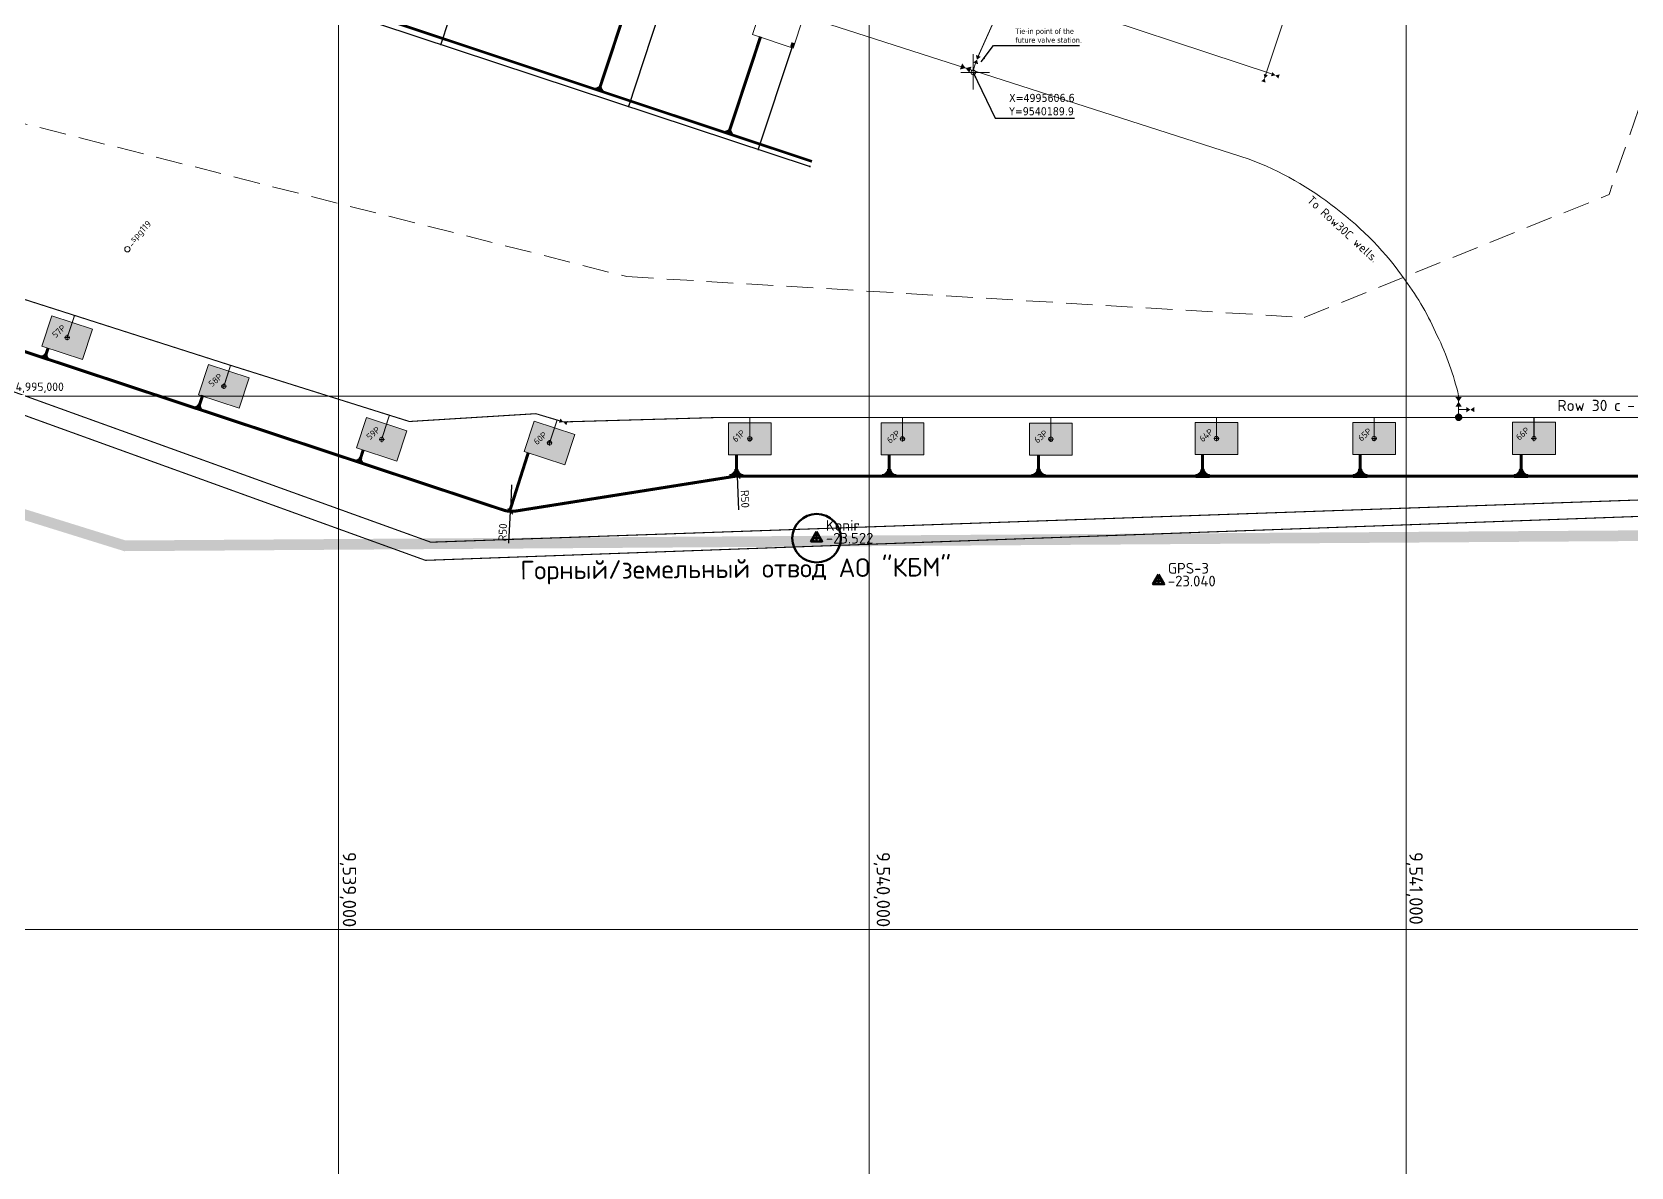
# Model space of a CAD drawing. Header units: millimetres. Extents: x 519 to 9564855, y -810 to 5021775.
# Drawn here: x 9538425 to 9541423, y 4993555 to 4995682 of the extents above; entities that cross this region are included whole.
import ezdxf

# ---------------------------------------------------------------- set-up
doc = ezdxf.new("R2010")
doc.units = ezdxf.units.MM
doc.header["$LTSCALE"] = 2
doc.header["$MEASUREMENT"] = 0
doc.header["$PDMODE"] = 2
doc.header["$PDSIZE"] = 5
for name, pattern in [('92051501$0$DASHED', [0.75, 0.5, -0.25]), ('DASHED', [0.75, 0.5, -0.25]), ('HIDDEN2', [4.7624999999999975, 3.174999999999998, -1.587499999999999])]:
    doc.linetypes.add(name, pattern=pattern)
for name, color, linetype, lineweight in [('200 скв. на 2010 год', 61, 'Continuous', 0), ('Land lease as of 24.06.2004', 47, 'HIDDEN2', 70), ('Электро', 1, 'Continuous', 30), ('Электроснаб', 1, 'Continuous', 18), ('Электроснабжене', 1, 'Continuous', 18)]:
    doc.layers.add(name, color=color, linetype=linetype, lineweight=lineweight)
for name, color, linetype in [('42 доп. скв. на 2009 год', 96, 'Continuous'), ('CONTROL', 7, 'Continuous'), ('Existing roads', 41, 'Continuous'), ('FIBERGLASS', 212, 'Continuous'), ('Future Roads', 44, 'Continuous'), ('GRID_PULKOVO', 7, 'Continuous'), ('Injection lines', 164, 'Continuous'), ('New disposal wells', 191, 'Continuous'), ('OilColl&Flowlines', 3, 'Continuous'), ('OLD WELLS(dr.bfr2000)', 24, 'Continuous'), ('Stage 10 wells', 7, 'Continuous'), ('Пикет', 7, 'Continuous'), ('пункты', 250, 'Continuous')]:
    doc.layers.add(name, color=color, linetype=linetype)
doc.styles.add('Elect', font='isocpeur.ttf')
doc.styles.get("Standard").update_dxf_attribs({"font": 'isocpeur.ttf', "width": 0.5})
doc.dimstyles.new('ISO-25', dxfattribs={"dimtxt": 15, "dimasz": 10, "dimexe": 5, "dimexo": 5, "dimgap": 5, "dimtad": 1, "dimtxsty": 'Standard', "dimblk": 'OBLIQUE', "dimcen": 50, "dimadec": 0, "dimazin": 0, "dimtfac": 1, "dimtmove": 0, "dimatfit": 3, "dimfxl": 0, "dimarcsym": 0})

# ---------------------------------------------------------------- blocks, each defined once
blk = doc.blocks.new('_Oblique')
at = {"color": 0, "linetype": 'ByBlock', "lineweight": -2}
blk.add_line((-0.5, -0.5), (0.5, 0.5), dxfattribs=at)
blk = doc.blocks.new('*D4')
at = {"layer": 'DEFPOINTS', "color": 0, "lineweight": 0, "ltscale": 25, "transparency": 16777216}
for p in [(9539324.532342464, 4994833.800334761), (9539322.183633821, 4994783.855529559)]:
    blk.add_point(p, dxfattribs=at)
at = {"layer": 'Existing roads', "color": 0, "lineweight": -2, "ltscale": 25, "transparency": 16777216}
for p in [(9539324.532342464, 4994833.800334761), (9539319.365183448, 4994723.921763305)]:
    blk.add_line(p, (9539322.183633821, 4994783.855529559), dxfattribs=at)
at = {"layer": 'Existing roads', "color": 0, "lineweight": -2, "ltscale": 25, "transparency": 16777216, "xscale": 10, "yscale": 10, "zscale": 10, "rotation": 87.30758736158029}
blk.add_blockref('_Oblique', (9539322.183633821, 4994783.855529559), dxfattribs=at)
at = {"layer": 'Existing roads', "color": 0, "lineweight": 0, "ltscale": 25, "transparency": 16777216, "insert": (9539307.818465604, 4994744.486862549), "char_height": 15, "attachment_point": 5, "rotation": 87.30758736158027, "style": 'Elect'}
blk.add_mtext('R50', dxfattribs=at)
blk = doc.blocks.new('*D5')
at = {"layer": 'DEFPOINTS', "color": 0, "lineweight": 0, "ltscale": 25, "transparency": 16777216}
for p in [(9539747.874629017, 4994849.961356842), (9539749.8401196, 4994800.000003305)]:
    blk.add_point(p, dxfattribs=at)
at = {"layer": 'Existing roads', "color": 0, "lineweight": -2, "ltscale": 25, "transparency": 16777216}
blk.add_line((9539750.368678251, 4994786.564423481), (9539747.874629017, 4994849.961356842), dxfattribs=at)
at = {"layer": 'Existing roads', "color": 0, "lineweight": -2, "ltscale": 25, "transparency": 16777216, "xscale": 10, "yscale": 10, "zscale": 10, "rotation": 92.25286676728194}
blk.add_blockref('_Oblique', (9539747.874629017, 4994849.961356842), dxfattribs=at)
at = {"layer": 'Existing roads', "color": 0, "lineweight": 0, "ltscale": 25, "transparency": 16777216, "insert": (9539762.0728204, 4994807.040337539), "char_height": 15, "attachment_point": 5, "rotation": 272.25286676728194, "style": 'Elect'}
blk.add_mtext('R50', dxfattribs=at)
blk = doc.blocks.new('A$C53fd71da')
at = {"layer": 'CONTROL', "color": 6, "lineweight": 50}
blk.add_lwpolyline([(0, 12.30998960789293), (-10.66076372005045, -6.154994803480804), (10.66076372005045, -6.154994804412127)], close=True, dxfattribs=at)
at = {"layer": 'CONTROL', "color": 6, "lineweight": 5, "const_width": 1}
blk.add_lwpolyline([(-0.5, 0, 1), (0.5, 0, 1)], format="xyb", close=True, dxfattribs=at)
at = {"layer": 'CONTROL', "color": 6, "lineweight": 50}
blk.add_point((0, 0), dxfattribs=at)

msp = doc.modelspace()

# ---------------------------------------------------------------- hatches: boundary and pattern name
at = {"layer": '42 доп. скв. на 2009 год', "linetype": 'ByBlock', "lineweight": 0, "ltscale": 80, "true_color": 0xa7ff8a}
for points in [[(9538443.782019636, 4995093.477595699), (9538519.762545297, 4995068.337016308), (9538538.617979836, 4995125.322410554), (9538462.637454184, 4995150.462989937)], [(9538737.582019664, 4995002.277595746), (9538813.562545324, 4994977.137016356), (9538832.417979864, 4995034.122410602), (9538756.43745421, 4995059.262989983)], [(9539033.482019672, 4994902.877595785), (9539109.462545328, 4994877.7370164), (9539128.317979876, 4994934.722410646), (9539052.337454213, 4994959.86299003)], [(9539348.182019684, 4994896.077595842), (9539424.162545342, 4994870.937016452), (9539443.017979877, 4994927.922410693), (9539367.037454216, 4994953.06299008)], [(9539730.984099772, 4994889.988078327), (9539811.015899776, 4994889.988078332), (9539811.01589977, 4994950.011928332), (9539730.984099764, 4994950.011928325)], [(9540017.184099784, 4994889.588078367), (9540097.215899786, 4994889.58807837), (9540097.21589977, 4994949.611928372), (9540017.184099767, 4994949.611928369)], [(9540295.584099762, 4994889.188078417), (9540375.615899777, 4994889.188078424), (9540375.615899773, 4994949.21192842), (9540295.58409976, 4994949.211928416)], [(9540901.484099768, 4994890.588078511), (9540981.515899783, 4994890.588078518), (9540981.515899772, 4994950.611928515), (9540901.484099764, 4994950.611928508)], [(9541201.284100227, 4994890.688075035), (9541281.315900242, 4994890.688075042), (9541281.315900216, 4994950.711925035), (9541201.28410023, 4994950.711925035)]]:
    msp.add_hatch(color=81, dxfattribs=at).paths.add_polyline_path(points)
h = msp.add_hatch(color=81, dxfattribs=at)
h.paths.add_polyline_path([(9540605.984099776, 4994890.288078458), (9540686.015899777, 4994890.288078472), (9540686.015899764, 4994950.311928465), (9540605.984099776, 4994950.311928461)])
h.paths.add_polyline_path([(9540901.484099768, 4994890.588078511), (9540981.515899783, 4994890.588078518), (9540981.515899772, 4994950.611928515), (9540901.484099764, 4994950.611928508)])
h.paths.add_polyline_path([(9541201.284100227, 4994890.688075035), (9541281.315900242, 4994890.688075042), (9541281.315900216, 4994950.711925035), (9541201.28410023, 4994950.711925035)])
h.paths.add_polyline_path([(9541491.28409976, 4994890.268078605), (9541571.315899767, 4994890.268078611), (9541571.315899767, 4994950.29192861), (9541491.28409976, 4994950.291928603)])
at = {"layer": 'Existing roads', "lineweight": 0}
for points in [[(9538459.666716537, 4995069.642609749, -0.4068460338429559), (9538454.845218593, 4995078.938643572), (9538449.144414883, 4995080.824936235, -0.406846033881259), (9538439.729753487, 4995076.239389622)], [(9538747.224640148, 4994974.445573112, -0.4068460338429559), (9538742.403142197, 4994983.741606936), (9538736.702338504, 4994985.627899591, -0.406846033881259), (9538727.287677096, 4994981.042352984)], [(9539049.240571873, 4994874.490954629, -0.4068460338429559), (9539044.419073928, 4994883.786988453), (9539038.718270253, 4994885.673281106, -0.406846033881259), (9539029.303608844, 4994881.087734493)], [(9539732.899999788, 4994847.000003316), (9539758.899999784, 4994847.000003318), (9539758.899999784, 4994853.000003316, -0.4142135624276508), (9539748.899999788, 4994863.000003318), (9539742.899999788, 4994863.000003316, -0.4142135623730951), (9539732.899999784, 4994853.000003318)], [(9540019.199999793, 4994847.000003358), (9540045.199999787, 4994847.000003364), (9540045.199999793, 4994853.000003364, -0.4142135624276508), (9540035.19999979, 4994863.000003362), (9540029.199999796, 4994863.000003364, -0.4142135623730951), (9540019.1999998, 4994853.00000336)], [(9540299.399999794, 4994847.000003405), (9540325.399999794, 4994847.000003407), (9540325.399999795, 4994853.000003407, -0.4142135624276508), (9540315.399999797, 4994863.00000341), (9540309.399999792, 4994863.000003403, -0.4142135623730951), (9540299.399999794, 4994853.000003407)], [(9540606.999999797, 4994847.000003456), (9540632.999999784, 4994847.000003455), (9540632.999999793, 4994853.000003456, -0.4142135624276508), (9540622.999999793, 4994863.000003459), (9540616.999999797, 4994863.000003455, -0.4142135623730951), (9540606.999999797, 4994853.000003457)], [(9540902.499999793, 4994847.0000035), (9540928.499999793, 4994847.000003503), (9540928.499999793, 4994853.000003502, -0.4142135624276508), (9540918.499999793, 4994863.000003504), (9540912.499999784, 4994863.000003501, -0.4142135623730951), (9540902.499999793, 4994853.0000035)], [(9541203.999999797, 4994847.000003548), (9541229.99999979, 4994847.000003552), (9541229.99999979, 4994853.000003551, -0.4142135624276508), (9541219.999999782, 4994863.000003548), (9541213.99999978, 4994863.000003548, -0.4142135623730951), (9541203.999999797, 4994853.000003546)]]:
    msp.add_hatch(color=256, dxfattribs=at).paths.add_polyline_path(points)
at = {"layer": 'Future Roads', "linetype": 'ByBlock', "lineweight": 0, "ltscale": 25}
h = msp.add_hatch(color=256, dxfattribs=at)
h.paths.add_polyline_path([(9539491.423471473, 4995582.030735923), (9539493.010710137, 4995581.433973163, 0.1551187413119976), (9539497.543363187, 4995571.896962569), (9539488.987764973, 4995574.650104619)])
h.paths.add_polyline_path([(9539489.897767467, 4995582.604363163), (9539491.423471473, 4995582.030735923), (9539488.987764973, 4995574.650104619), (9539480.191831876, 4995577.48058504, 0.1615507836754054)])
h = msp.add_hatch(color=256, dxfattribs=at)
h.paths.add_polyline_path([(9539734.377209175, 4995501.224140292), (9539735.964447847, 4995500.627377535, 0.1551187413119976), (9539740.49710089, 4995491.090366939), (9539731.941502674, 4995493.84350899)])
h.paths.add_polyline_path([(9539732.851505164, 4995501.797767533), (9539734.377209175, 4995501.224140292), (9539731.941502674, 4995493.84350899), (9539723.14556958, 4995496.67398941, 0.1615507836754054)])
at = {"layer": 'New disposal wells', "lineweight": 0}
for points in [[(9538538.617979828, 4995125.322410546), (9538462.637454163, 4995150.462989937), (9538443.782019626, 4995093.477595696), (9538519.762545293, 4995068.337016301)], [(9538832.417979864, 4995034.122410599), (9538756.437454203, 4995059.262989985), (9538737.582019664, 4995002.277595744), (9538813.56254532, 4994977.137016356)], [(9539128.31797986, 4994934.722410643), (9539052.337454213, 4994959.86299003), (9539033.482019672, 4994902.877595784), (9539109.462545326, 4994877.737016398)], [(9539443.017979883, 4994927.922410695), (9539367.037454223, 4994953.06299009), (9539348.182019684, 4994896.077595842), (9539424.162545333, 4994870.937016454)], [(9539811.015899757, 4994950.011928326), (9539730.984099763, 4994950.011928326), (9539730.984099772, 4994889.988078327), (9539811.015899768, 4994889.988078336)], [(9540375.61589976, 4994949.21192842), (9540295.58409976, 4994949.211928416), (9540295.584099762, 4994889.188078417), (9540375.615899758, 4994889.188078418)], [(9540686.015899764, 4994950.311928461), (9540605.984099764, 4994950.311928461), (9540605.984099776, 4994890.288078458), (9540686.015899768, 4994890.288078464)], [(9540981.515899774, 4994950.611928511), (9540901.48409976, 4994950.611928511), (9540901.484099768, 4994890.588078511), (9540981.515899772, 4994890.588078517)]]:
    msp.add_hatch(color=3, dxfattribs=at).paths.add_polyline_path(points)
at = {"layer": 'New disposal wells', "linetype": 'ByBlock', "lineweight": 0, "ltscale": 25}
h = msp.add_hatch(color=84, dxfattribs=at)
h.paths.add_polyline_path([(9541106.006378617, 4994959.991180733), (9541093.951000227, 4994959.991180729, -1)])
h.paths.add_polyline_path([(9541099.978689414, 4994959.991180731), (9541106.006378617, 4994959.991180733, -0.4142135623730951), (9541099.978689423, 4994953.963491531)])
h.paths.add_polyline_path([(9541093.951000227, 4994959.991180729), (9541099.978689414, 4994959.991180731), (9541099.978689423, 4994953.963491531, -0.4142135623730951)])
at = {"layer": 'Электро'}
msp.add_hatch(color=256, dxfattribs=at).paths.add_polyline_path([(9539846.507592127, 4995655.05583542), (9539852.119825285, 4995653.198849151), (9539854.82705409, 4995661.38070781), (9539849.214820912, 4995663.237694081)])
at = {"layer": 'Электроснаб', "lineweight": 0}
msp.add_hatch(color=1, dxfattribs=at).paths.add_polyline_path([(9539846.507592127, 4995655.05583542), (9539852.119825285, 4995653.198849151), (9539854.82705409, 4995661.38070781), (9539849.214820912, 4995663.237694081)])
at = {"layer": 'Электроснабжене', "lineweight": 0}
msp.add_hatch(color=1, dxfattribs=at).paths.add_polyline_path([(9539846.507592127, 4995655.05583542), (9539852.119825285, 4995653.198849151), (9539854.82705409, 4995661.38070781), (9539849.214820912, 4995663.237694081)])

# ---------------------------------------------------------------- linework, layer by layer
at = {"color": 5, "lineweight": 80}
msp.add_circle((9539896.28, 4994733.49), 45.50311511461067, dxfattribs=at)
for p in [(9539896.28, 4994733.49), (9540537.57, 4994653.2)]:
    msp.add_point(p)
at = {"layer": '42 доп. скв. на 2009 год', "linetype": 'ByBlock', "lineweight": 0, "ltscale": 80}
for p in [(9538491.199999748, 4995109.400003118), (9538784.99999976, 4995018.200003164), (9539080.899999773, 4994918.800003212), (9540057.199999776, 4994919.600003364), (9541241.300000235, 4994920.700000029), (9539395.600000236, 4994912.20000003)]:
    msp.add_point(p, dxfattribs=at)
at = {"layer": 'Existing roads', "lineweight": 0}
for p, q in [((9540309.399999792, 4994863.000003403), (9540315.399999797, 4994863.00000341)), ((9540616.999999797, 4994863.000003455), (9540622.999999793, 4994863.000003459)), ((9540912.499999784, 4994863.000003501), (9540918.499999793, 4994863.000003504)), ((9541213.99999978, 4994863.000003548), (9541219.999999782, 4994863.000003548)), ((9540606.999999797, 4994853.000003457), (9540606.999999793, 4994847.000003455)), ((9540606.999999797, 4994847.000003456), (9540632.999999784, 4994847.000003455)), ((9540632.999999793, 4994853.000003456), (9540632.999999784, 4994847.000003457)), ((9540902.499999793, 4994853.0000035), (9540902.499999788, 4994847.000003501)), ((9540902.499999793, 4994847.0000035), (9540928.499999793, 4994847.000003503)), ((9540928.499999793, 4994853.000003502), (9540928.499999793, 4994847.000003503)), ((9541203.999999797, 4994853.000003546), (9541203.999999788, 4994847.000003543)), ((9541203.999999797, 4994847.000003548), (9541229.99999979, 4994847.000003552)), ((9541229.99999979, 4994853.000003551), (9541229.99999979, 4994847.000003552))]:
    msp.add_line(p, q, dxfattribs=at)
at = {"layer": 'Existing roads', "lineweight": 0, "const_width": 5.699999999999987, "flags": 128}
for points in [[(9539320.812228912, 4994783.938919276, -0.0613735850331849), (9539308.820252683, 4994786.333185768), (9536418.043295052, 4995743.208583577)], [(9542428.8999998, 4994850.000003742), (9539749.840119613, 4994850.000003316, 0.0393402188501531), (9539742.008512815, 4994849.382853931), (9539332.363949258, 4994784.417484157, -0.0580026296819011), (9539320.812228912, 4994783.938919276, -0.0580026296819011)]]:
    msp.add_lwpolyline(points, format="xyb", dxfattribs=at)
for points in [[(9538455.38297703, 4995089.639049074), (9538449.146719877, 4995070.801433691)], [(9538745.29414579, 4995001.525793023), (9538736.704643473, 4994975.604397047)], [(9539046.265726345, 4994898.647698853), (9539040.556653056, 4994881.380305175)], [(9539355.685612593, 4994893.665381761), (9539320.812228912, 4994783.938919276)], [(9539745.899999795, 4994889.988078325), (9539745.8999998, 4994849.844516107)], [(9540032.199999783, 4994889.988078373), (9540032.199999783, 4994849.844516156)], [(9540619.999999788, 4994889.988078464), (9540619.999999784, 4994849.844516251)], [(9540915.499999797, 4994889.988078511), (9540915.499999797, 4994849.844516292)], [(9541216.999999784, 4994889.988078559), (9541216.999999797, 4994849.844516338)], [(9540312.399999784, 4994889.188078415), (9540312.399999792, 4994849.844516203)]]:
    msp.add_lwpolyline(points, dxfattribs=at)
at = {"layer": 'Existing roads', "lineweight": 0}
for centre, start, end in [((9539732.899999788, 4994863.000003313), 270, 2.66804264e-08), ((9539758.8999998, 4994863.000003315), 180.0000000266804, 270), ((9540019.199999787, 4994863.000003361), 270, 2.66804264e-08), ((9540045.199999793, 4994863.000003362), 180.0000000266804, 270), ((9540299.399999794, 4994863.000003403), 270, 2.66804264e-08), ((9540325.399999792, 4994863.000003408), 180.0000000266804, 270), ((9540606.999999782, 4994863.000003453), 270, 2.66804264e-08), ((9540632.999999797, 4994863.000003455), 180.0000000266804, 270), ((9540902.499999784, 4994863.000003501), 270, 2.66804264e-08), ((9540928.499999793, 4994863.000003503), 180.0000000266804, 270), ((9541203.999999793, 4994863.000003545), 270, 2.66804264e-08), ((9541229.999999793, 4994863.00000355), 180.0000000266804, 270)]:
    msp.add_arc(centre, 9.999999999999996, start, end, dxfattribs=at)
at = {"layer": 'FIBERGLASS', "color": 5, "linetype": '92051501$0$DASHED', "lineweight": 0, "ltscale": 50}
for p, q in [((9542194.147817176, 4997735.416249269), (9541382.087011022, 4995377.79908957)), ((9537931.337977037, 4995632.306185476), (9539540.433232438, 4995223.825818348)), ((9540810.584990166, 4995147.350522137), (9541382.087011022, 4995377.79908957)), ((9539540.433232438, 4995223.825818348), (9540810.584990166, 4995147.350522137))]:
    msp.add_line(p, q, dxfattribs=at)
at = {"layer": 'FIBERGLASS', "linetype": 'DASHED', "lineweight": 0, "ltscale": 0.3}
msp.add_circle((9541099.994387297, 4994960.000003528), 6.027689201812334, dxfattribs=at)
at = {"layer": 'Future Roads', "linetype": 'ByBlock', "lineweight": 0, "const_width": 4.999999999999992}
msp.add_lwpolyline([(9538110.000518067, 4996027.785244239), (9538318.977045843, 4995958.637659235), (9538528.177045856, 4995889.437659269), (9538676.777045865, 4995840.237659296), (9538924.777045874, 4995760.23765933), (9539887.486587187, 4995439.729606379)], dxfattribs=at)
at = {"layer": 'Future Roads', "linetype": 'ByBlock', "lineweight": 0, "ltscale": 25, "const_width": 5.699999999999987, "flags": 128}
for points in [[(9539488.124853728, 4995572.686273083), (9539541.271660494, 4995733.359285599)], [(9539731.065458633, 4995491.805782215), (9539791.26653704, 4995673.678437058)]]:
    msp.add_lwpolyline(points, dxfattribs=at)
at = {"layer": 'GRID_PULKOVO', "lineweight": 0}
for p, q in [((9539994.687534807, 5010003.948995758), (9539994.68753217, 4992000.000001173)), ((9538999.999997422, 5010000.000001208), (9539000.000000004, 4992000.000003144)), ((9541001.446412707, 5010000.000001281), (9541001.446415296, 4991999.037955089)), ((9532999.999999553, 4995000.000002198), (9547999.999999998, 4995000.00000424)), ((9532999.999999696, 4994000.000002198), (9545999.999999706, 4994000.000004238)), ((9532999.999999708, 4994000.000002198), (9547999.999999998, 4994000.000004242))]:
    msp.add_line(p, q, dxfattribs=at)
at = {"layer": 'Injection lines', "lineweight": 0}
msp.add_line((9540194.379155643, 4995623.643834185), (9540189.606859634, 4995610.341930622), dxfattribs=at)
at = {"layer": 'Injection lines', "lineweight": 0, "const_width": 1.999999999999998}
msp.add_lwpolyline([(9540386.250031808, 4996053.894462593), (9540199.509912627, 4995637.594852079)], dxfattribs=at)
at = {"layer": 'Injection lines', "lineweight": 0}
for points in [[(9540169.153199913, 4995623.446812292), (9540175.657032916, 4995614.826800793), (9540164.887625748, 4995611.988059962)], [(9540186.700812638, 4995617.374945426), (9540182.461438416, 4995605.888179028), (9540175.657032916, 4995614.826800793)], [(9540190.057712583, 4995625.252511592), (9540196.953721788, 4995630.455577985), (9540199.22471445, 4995621.840052245)], [(9540194.915206077, 4995639.290601758), (9540204.10461918, 4995635.899102394), (9540196.953721788, 4995630.455577985)]]:
    msp.add_solid(points, dxfattribs=at)
at = {"layer": 'Land lease as of 24.06.2004', "color": 34, "linetype": 'DASHED', "lineweight": 0, "ltscale": 50, "const_width": 20}
msp.add_lwpolyline([(9519654.299998388, 5003739.600000131), (9532971.599998247, 5004566.600002246), (9534671.099998783, 5001241.400002519), (9547648.799999237, 4998330.80000457), (9546800.59999981, 4994774.100004436), (9538599.499999823, 4994719.200003136), (9534700.09999962, 4995931.600002524), (9534117.999999868, 4994384.900002422), (9531927.799999774, 4994990.900002083), (9532139.499999547, 4996381.200002111), (9522290.099999068, 4999426.300000552), (9519885.29999902, 4999727.000000174), (9519654.299998388, 5003739.600000131)], dxfattribs=at)
at = {"layer": 'New disposal wells', "color": 84, "linetype": 'ByBlock', "lineweight": 0, "ltscale": 25}
for p, q in [((9540706.9999997, 4995444.00000347), (9536707.006600328, 4996729.998133562)), ((9541099.994387293, 4994960.000003537), (9541099.994387282, 4995000.353880421)), ((9541114.61579924, 4994974.642135152), (9541099.994387284, 4994974.642135152))]:
    msp.add_line(p, q, dxfattribs=at)
at = {"layer": 'New disposal wells', "color": 0, "linetype": 'ByBlock', "lineweight": 0}
for p, q in [((9540189.899999673, 4995574.750003387), (9540189.899999673, 4995640.500003388)), ((9540166.749999667, 4995606.600003386), (9540220.24999968, 4995606.600003392))]:
    msp.add_line(p, q, dxfattribs=at)
at = {"layer": 'New disposal wells', "color": 84, "linetype": 'ByBlock', "lineweight": 0, "ltscale": 25, "const_width": 1.999999999999998}
for points in [[(9539132.823620828, 4994952.259482777), (9538794.89999976, 4995058.40000317), (9538195.799999723, 4995250.000003072), (9537864.559862016, 4995355.856556743), (9537555.199999703, 4995452.10000297), (9537148.050478512, 4995580.112683759)], [(9539421.499999776, 4994951.500003267), (9539720.41214455, 4994960.00000331)], [(9539720.41214455, 4994960.00000331), (9542428.899999777, 4994960.000003742)], [(9539770.999999763, 4994920.000003323), (9539770.999999763, 4994960.000003324)], [(9540057.199999776, 4994919.600003364), (9540057.19999978, 4994959.60000336)], [(9540335.599999767, 4994919.200003412), (9540335.599999767, 4994959.200003416)], [(9540645.999999767, 4994920.300003458), (9540645.999999763, 4994960.300003465)], [(9540941.499999767, 4994920.600003506), (9540941.499999767, 4994960.600003514)], [(9541241.300000235, 4994920.700000029), (9541241.300000224, 4994960.700000037)]]:
    msp.add_lwpolyline(points, dxfattribs=at)
at = {"layer": 'New disposal wells', "color": 19, "lineweight": 0}
for points in [[(9538443.782019636, 4995093.477595699), (9538519.762545297, 4995068.337016308), (9538538.617979836, 4995125.322410554), (9538462.637454184, 4995150.462989937)], [(9538737.582019664, 4995002.277595746), (9538813.562545324, 4994977.137016356), (9538832.417979864, 4995034.122410602), (9538756.43745421, 4995059.262989983)], [(9539033.482019672, 4994902.877595785), (9539109.462545328, 4994877.7370164), (9539128.317979876, 4994934.722410646), (9539052.337454213, 4994959.86299003)], [(9539348.182019684, 4994896.077595842), (9539424.162545342, 4994870.937016452), (9539443.017979877, 4994927.922410693), (9539367.037454216, 4994953.06299008)], [(9541201.284100227, 4994890.688075035), (9541281.315900242, 4994890.688075042), (9541281.315900216, 4994950.711925035), (9541201.28410023, 4994950.711925035)]]:
    msp.add_lwpolyline(points, close=True, dxfattribs=at)
at = {"layer": 'New disposal wells', "color": 84, "lineweight": 0, "const_width": 1.999999999999998}
for points in [[(9538491.199999748, 4995109.400003118), (9538504.648054857, 4995150.043071808)], [(9538784.99999976, 4995018.200003164), (9538797.508993993, 4995057.580528033)], [(9539080.899999777, 4994918.800003212), (9539095.009568376, 4994963.219419011)], [(9539370.008190053, 4994966.895842035), (9539132.823620828, 4994952.259482777)], [(9539421.499999776, 4994951.500003267), (9539370.008190053, 4994966.895842035)], [(9539395.600000236, 4994912.20000003), (9539409.788265746, 4994954.880156952)]]:
    msp.add_lwpolyline(points, dxfattribs=at)
at = {"layer": 'New disposal wells', "color": 0, "linetype": 'ByBlock', "lineweight": 0}
for points in [[(9539730.984099772, 4994889.988078327), (9539811.015899776, 4994889.988078332), (9539811.01589977, 4994950.011928332), (9539730.984099764, 4994950.011928325)], [(9540017.184099784, 4994889.588078367), (9540097.215899786, 4994889.58807837), (9540097.21589977, 4994949.611928372), (9540017.184099767, 4994949.611928369)], [(9540295.584099762, 4994889.188078417), (9540375.615899777, 4994889.188078424), (9540375.615899773, 4994949.21192842), (9540295.58409976, 4994949.211928416)], [(9540605.984099776, 4994890.288078458), (9540686.015899777, 4994890.288078472), (9540686.015899764, 4994950.311928465), (9540605.984099776, 4994950.311928461)], [(9540901.484099768, 4994890.588078511), (9540981.515899783, 4994890.588078518), (9540981.515899772, 4994950.611928515), (9540901.484099764, 4994950.611928508)]]:
    msp.add_lwpolyline(points, close=True, dxfattribs=at)
at = {"layer": 'New disposal wells', "color": 0, "linetype": 'ByBlock', "lineweight": 0, "ltscale": 25}
msp.add_circle((9540189.89999968, 4995606.600003388), 4.401136217297044, dxfattribs=at)
at = {"layer": 'New disposal wells', "color": 7, "lineweight": 0}
for centre in [(9538491.199999748, 4995109.400003118), (9538784.99999976, 4995018.200003164), (9541241.300000232, 4994920.700000031), (9539080.899999773, 4994918.800003212), (9539395.600000236, 4994912.20000003)]:
    msp.add_circle(centre, 4, dxfattribs=at)
at = {"layer": 'New disposal wells', "color": 0, "linetype": 'ByBlock', "lineweight": 0}
for centre in [(9539770.999999776, 4994920.000003321), (9540057.199999776, 4994919.600003364), (9540335.599999776, 4994919.200003407), (9540645.999999776, 4994920.300003458), (9540941.499999773, 4994920.600003505)]:
    msp.add_circle(centre, 4, dxfattribs=at)
at = {"layer": 'New disposal wells', "color": 84, "linetype": 'ByBlock', "lineweight": 0, "ltscale": 25}
for centre, radius, start, end in [((9540493.36048392, 4994875.089774208), 607.7011532533188, 51.70011012001022, 69.41763154317145), ((9540500.957001628, 4994866.541085051), 609.8057854245548, 35.07865937916871, 52.75811784697441), ((9540556.524676943, 4994891.831030514), 549.9119159512774, 23.71514609459293, 36.24967840186152), ((9540565.625513377, 4994874.052101055), 549.0921897714791, 13.29820570521758, 25.79604849236621)]:
    msp.add_arc(centre, radius, start, end, dxfattribs=at)
at = {"layer": 'New disposal wells', "color": 0, "linetype": 'ByBlock', "lineweight": 0, "ltscale": 80}
for p in [(9539770.999999776, 4994920.000003321), (9540057.199999776, 4994919.600003364), (9540335.599999767, 4994919.200003412), (9540645.999999767, 4994920.300003458), (9540941.499999773, 4994920.600003505)]:
    msp.add_point(p, dxfattribs=at)
at = {"layer": 'New disposal wells', "color": 84, "lineweight": 0}
msp.add_solid([(9541105.911732528, 4994998.319695893), (9541099.994387364, 4994989.287007028), (9541093.685655117, 4994998.465159236)], dxfattribs=at)
at = {"layer": 'New disposal wells', "color": 84, "linetype": 'ByBlock', "lineweight": 0, "ltscale": 25}
for points in [[(9541106.122247638, 4994979.752467706), (9541093.878649352, 4994979.863810014), (9541099.994387357, 4994989.28700703)], [(9541114.670657884, 4994979.252959772), (9541121.89680896, 4994974.519083647), (9541114.554287197, 4994969.47209786)], [(9541129.52444042, 4994979.421371866), (9541129.435366584, 4994969.62649324), (9541121.89680896, 4994974.519083647)]]:
    msp.add_solid(points, dxfattribs=at)
at = {"layer": 'New disposal wells', "color": 84, "lineweight": 0, "ltscale": 4}
for points in [[(9539415.99543354, 4994957.680026465, 5.83308766241e-05), (9539421.49999978, 4994951.500003265, 5.83308766241e-05), (9539413.39565958, 4994949.822920668, 5.83308766241e-05)], [(9539429.604339976, 4994953.177085873, 5.83308766241e-05), (9539427.004566027, 4994945.31998008, 5.83308766241e-05), (9539421.49999978, 4994951.500003265, 5.83308766241e-05)]]:
    msp.add_solid(points, dxfattribs=at)
at = {"layer": 'OilColl&Flowlines', "color": 3, "linetype": 'ByBlock', "lineweight": 0, "ltscale": 25}
for p, q in [((9540751.287338788, 4995603.192505136), (9539255.694677044, 4996098.057020143)), ((9540885.844661193, 4996047.555217353), (9540736.298616944, 4995595.593196249))]:
    msp.add_line(p, q, dxfattribs=at)
at = {"layer": 'OilColl&Flowlines', "color": 3, "lineweight": 0}
for points in [[(9540737.97569954, 4995587.488856052), (9540730.118593752, 4995590.088630007), (9540736.298616948, 4995595.593196247)], [(9540742.478640148, 4995601.097762489), (9540736.298616948, 4995595.593196247), (9540734.621534333, 4995603.697536449)], [(9540750.826343337, 4995607.296681241), (9540756.33090958, 4995601.116658042), (9540748.226569377, 4995599.439575432)], [(9540764.435249766, 4995602.793740646), (9540761.835475827, 4995594.93663485), (9540756.33090958, 4995601.116658042)]]:
    msp.add_solid(points, dxfattribs=at)
at = {"layer": 'OLD WELLS(dr.bfr2000)', "lineweight": 0}
msp.add_circle((9538604.199999722, 4995275.200003134), 4.999999999999998, dxfattribs=at)
at = {"layer": 'Stage 10 wells', "color": 0, "linetype": 'ByBlock', "lineweight": 0}
msp.add_lwpolyline([(9539776.182020146, 4995677.377592592), (9539852.162545804, 4995652.237013224), (9539871.017980333, 4995709.222407476), (9539795.037454676, 4995734.362986833)], close=True, dxfattribs=at)
at = {"layer": 'Пикет', "color": 7}
for centre in [(9539896.28, 4994733.49, -23.522), (9540537.57, 4994653.2, -23.04)]:
    msp.add_circle(centre, 6.666666666666667, dxfattribs=at)
at = {"layer": 'Электро'}
for p, q in [((9539416.105567867, 4996337.839467234), (9539191.618520385, 4995659.388759058)), ((9538178.690124929, 4995994.548413323), (9539883.984234784, 4995430.297488164)), ((9539600.768586492, 4995715.598610347), (9539543.630500741, 4995542.914372372)), ((9539850.33074995, 4995654.673889256), (9539786.735707035, 4995462.47526408))]:
    msp.add_line(p, q, dxfattribs=at)
for centre, radius, start, end in [((9539191.618520388, 4995659.388759069), 0.4999999990686772, 161.9999998991968, 341.9999998991968), ((9539191.618520388, 4995659.388759069), 0.4999999990686772, 341.9999998991968, 161.9999998991968), ((9539543.630500777, 4995542.914372358), 0.5000000009313221, 161.999999949946, 341.999999949946), ((9539543.630500777, 4995542.914372358), 0.5000000009313221, 341.999999949946, 161.999999949946), ((9539786.735707067, 4995462.475264071), 0.5000000009313221, 161.999999949946, 341.999999949946), ((9539786.735707067, 4995462.475264071), 0.5000000009313221, 341.999999949946, 161.999999949946), ((9539883.984234786, 4995430.297488161), 0.5000000009313221, 162.0000001351723, 342.0000001351723), ((9539883.984234786, 4995430.297488161), 0.5000000009313221, 342.0000001351723, 162.0000001351723)]:
    msp.add_arc(centre, radius, start, end, dxfattribs=at)
at = {"layer": 'Электроснаб', "color": 1, "linetype": 'ByBlock', "lineweight": 0}
msp.add_line((9539416.105567867, 4996337.839467234), (9539191.618520385, 4995659.388759058), dxfattribs=at)
at = {"layer": 'Электроснаб', "color": 1, "lineweight": 0}
for p, q in [((9538178.690124929, 4995994.548413323), (9539883.984234784, 4995430.297488164)), ((9539600.768586492, 4995715.598610347), (9539543.630500741, 4995542.914372372)), ((9539850.33074995, 4995654.673889256), (9539786.735707035, 4995462.47526408))]:
    msp.add_line(p, q, dxfattribs=at)
for centre, radius, start, end in [((9539191.618520388, 4995659.388759069), 0.4999999990686772, 161.9999998991968, 341.9999998991968), ((9539191.618520388, 4995659.388759069), 0.4999999990686772, 341.9999998991968, 161.9999998991968), ((9539543.630500777, 4995542.914372358), 0.5000000009313221, 161.999999949946, 341.999999949946), ((9539543.630500777, 4995542.914372358), 0.5000000009313221, 341.999999949946, 161.999999949946), ((9539786.735707067, 4995462.475264071), 0.5000000009313221, 161.999999949946, 341.999999949946), ((9539786.735707067, 4995462.475264071), 0.5000000009313221, 341.999999949946, 161.999999949946), ((9539883.984234786, 4995430.297488161), 0.5000000009313221, 162.0000001351723, 342.0000001351723), ((9539883.984234786, 4995430.297488161), 0.5000000009313221, 342.0000001351723, 162.0000001351723)]:
    msp.add_arc(centre, radius, start, end, dxfattribs=at)
at = {"layer": 'Электроснабжене', "color": 1, "linetype": 'ByBlock', "lineweight": 0}
msp.add_line((9539416.105567867, 4996337.839467234), (9539191.618520385, 4995659.388759058), dxfattribs=at)
at = {"layer": 'Электроснабжене', "color": 1, "lineweight": 0}
for p, q in [((9538178.690124929, 4995994.548413323), (9539883.984234784, 4995430.297488164)), ((9539600.768586492, 4995715.598610347), (9539543.630500741, 4995542.914372372)), ((9539850.33074995, 4995654.673889256), (9539786.735707035, 4995462.47526408))]:
    msp.add_line(p, q, dxfattribs=at)
at = {"layer": 'Электроснабжене', "lineweight": 25, "const_width": 2}
for points in [[(9536363, 4995739), (9539173, 4994726), (9541520, 4994808), (9541589, 4994914), (9542060, 4996332)], [(9542083, 4996324), (9541615, 4994909), (9541539, 4994778), (9539163, 4994692), (9536475, 4995664)]]:
    msp.add_lwpolyline(points, dxfattribs=at)
at = {"layer": 'Электроснабжене', "color": 1, "lineweight": 0}
for centre, radius, start, end in [((9539191.618520388, 4995659.388759069), 0.4999999990686772, 161.9999998991968, 341.9999998991968), ((9539191.618520388, 4995659.388759069), 0.4999999990686772, 341.9999998991968, 161.9999998991968), ((9539543.630500777, 4995542.914372358), 0.5000000009313221, 161.999999949946, 341.999999949946), ((9539543.630500777, 4995542.914372358), 0.5000000009313221, 341.999999949946, 161.999999949946), ((9539786.735707067, 4995462.475264071), 0.5000000009313221, 161.999999949946, 341.999999949946), ((9539786.735707067, 4995462.475264071), 0.5000000009313221, 341.999999949946, 161.999999949946), ((9539883.984234786, 4995430.297488161), 0.5000000009313221, 162.0000001351723, 342.0000001351723), ((9539883.984234786, 4995430.297488161), 0.5000000009313221, 342.0000001351723, 162.0000001351723)]:
    msp.add_arc(centre, radius, start, end, dxfattribs=at)

# ---------------------------------------------------------------- block references
at = {"layer": 'CONTROL', "color": 6, "lineweight": 5}
msp.add_blockref('A$C53fd71da', (9539896.28, 4994733.49), dxfattribs=at)
at = {"layer": 'пункты', "color": 6, "lineweight": 5}
msp.add_blockref('A$C53fd71da', (9540537.57, 4994653.2), dxfattribs=at)

# ---------------------------------------------------------------- texts
at = {"layer": '200 скв. на 2010 год', "color": 34, "lineweight": 0, "style": 'Elect'}
msp.add_text('Горный/земельный отвод АО "КБМ"', height=35, rotation=0.4358014872708703, dxfattribs=at).set_placement((9539340.919669438, 4994656.059926308))
at = {"layer": 'CONTROL', "color": 5}
msp.add_text('-23.522', height=20, dxfattribs=at).set_placement((9539913.6, 4994723.49, -23.522))
at = {"layer": 'CONTROL', "color": 7}
msp.add_text('Konir', height=20, dxfattribs=at).set_placement((9539913.6, 4994747.49, -23.522))
at = {"layer": 'FIBERGLASS', "color": 74, "lineweight": 0, "style": 'Elect'}
msp.add_text('Row 30 с -  FG Header / 30с Ряд Файберглас', height=20.99999999999999, rotation=2.66804264e-08, dxfattribs=at).set_placement((9541285.035867883, 4994971.922965044))
at = {"layer": 'GRID_PULKOVO', "lineweight": 0, "style": 'Elect'}
for s, height, rotation, p in [('4,995,000', 15.87499999999999, 2.66804264e-08, (9538394.572685417, 4995009.449289486)), ('9,539,000', 25, 270, (9539007.945991967, 4994145.403129023)), ('9,540,000', 25, 270, (9540008.877456866, 4994145.403129182)), ('9,541,000', 25, 270, (9541007.71142856, 4994145.403129338))]:
    msp.add_text(s, height=height, rotation=rotation, dxfattribs=at).set_placement(p)
at = {"layer": 'Injection lines', "color": 7, "linetype": 'ByBlock', "lineweight": 0, "ltscale": 25, "style": 'Elect'}
msp.add_text('To Row30C wells.', height=15.99999999999999, rotation=317.2711594723781, dxfattribs=at).set_placement((9540814.483929528, 4995365.252292884))
at = {"layer": 'New disposal wells', "color": 7, "lineweight": 0, "style": 'Elect'}
for s, p in [('57P', (9538469.32680843, 4995107.969562275)), ('58P', (9538762.74840122, 4995016.190716051)), ('59P', (9539058.64840123, 4994916.790716095)), ('60P', (9539371.990587045, 4994907.587627077)), ('66P', (9541213.640735535, 4994916.006198969))]:
    msp.add_text(s, height=12, rotation=41, dxfattribs=at).set_placement(p)
at = {"layer": 'New disposal wells', "color": 0, "linetype": 'ByBlock', "lineweight": 0, "style": 'Elect'}
for s, p in [('61P', (9539744.753299559, 4994912.473947725)), ('62P', (9540034.121830635, 4994910.385804217)), ('63P', (9540310.578763582, 4994910.66901389)), ('64P', (9540620.27697859, 4994912.931816271)), ('65P', (9540917.683039984, 4994914.173317228))]:
    msp.add_text(s, height=12, rotation=41, dxfattribs=at).set_placement(p)
at = {"layer": 'New disposal wells', "color": 0, "linetype": 'ByBlock', "lineweight": 0, "ltscale": 25, "attachment_point": 7, "rotation": 9.079182768713622e-09, "style": 'Elect'}
for s, insert, char_height, width in [('{\\fTahoma|b0|i0|c204|p34;\\C1;Tie-in point of the future valve station.\\fArial|b0|i0|c204|p34;\\C256;}', (9540268.999999672, 4995662.000003411), 9.999999999999984, 135.7901075268815), ('{\\fTahoma|b0|i0|c0|p34;X=4995606.6\\PY=9540189.9}', (9540257.249999698, 4995526.000003409), 14.99999999999999, 195.0842911877393)]:
    msp.add_mtext(s, dxfattribs=dict(at, insert=insert, char_height=char_height, width=width))
at = {"layer": 'OLD WELLS(dr.bfr2000)', "lineweight": 0, "style": 'Elect'}
msp.add_text(' _spg119', height=12.5, rotation=44.99999992453636, dxfattribs=at).set_placement((9538604.199999722, 4995275.200003134))
at = {"layer": 'пункты', "color": 7}
msp.add_text('GPS-3', height=20, dxfattribs=at).set_placement((9540554.89, 4994667.2, -23.04))
at = {"layer": 'пункты', "color": 5}
msp.add_text('-23.040', height=20, dxfattribs=at).set_placement((9540554.89, 4994643.2, -23.04))

# ---------------------------------------------------------------- dimensions: what is measured, and where the dimension line sits
at = {"layer": 'Existing roads', "color": 4, "lineweight": 0, "ltscale": 25}
dim = msp.add_radius_dim(center=(9539324.532342464, 4994833.800334761), mpoint=(9539322.183633821, 4994783.855529559), dimstyle='ISO-25', override={"dimtxsty": 'Elect'}, dxfattribs=at)
dim.commit()
dim.dimension.update_dxf_attribs({"geometry": '*D4', "text_midpoint": (9539307.818465604, 4994744.486862549)})
dim = msp.add_radius_dim(center=(9539749.8401196, 4994800.000003305), mpoint=(9539747.874629017, 4994849.961356842), dimstyle='ISO-25', override={"dimtxsty": 'Elect', "dimtmove": 1}, dxfattribs=at)
dim.commit()
dim.dimension.update_dxf_attribs({"geometry": '*D5', "text_midpoint": (9539749.582482018, 4994806.548964893), "dimtype": 164})

# ---------------------------------------------------------------- leaders
at = {"layer": 'New disposal wells', "color": 0, "linetype": 'ByBlock', "lineweight": 0, "ltscale": 25, "annotation_type": 0, "has_hookline": 1, "hookline_direction": 0, "horizontal_direction": (1, 1.584616327043875e-10, 0)}
for points, text_width in [([(9540204.999999678, 4995626.250003391), (9540228.249999667, 4995657.000003395), (9540263.999999672, 4995657.00000341)], 119.9395567494961), ([(9540189.89999968, 4995606.600003388), (9540231.249999687, 4995521.000003392), (9540252.249999698, 4995521.000003408)], 122.5789120214909)]:
    msp.add_leader(points, dimstyle='ISO-25', override={"dimgap": 5, "dimtad": 1, "dimtxsty": 'Elect'}, dxfattribs=dict(at, text_width=text_width))

doc.saveas('drawing.dxf')
